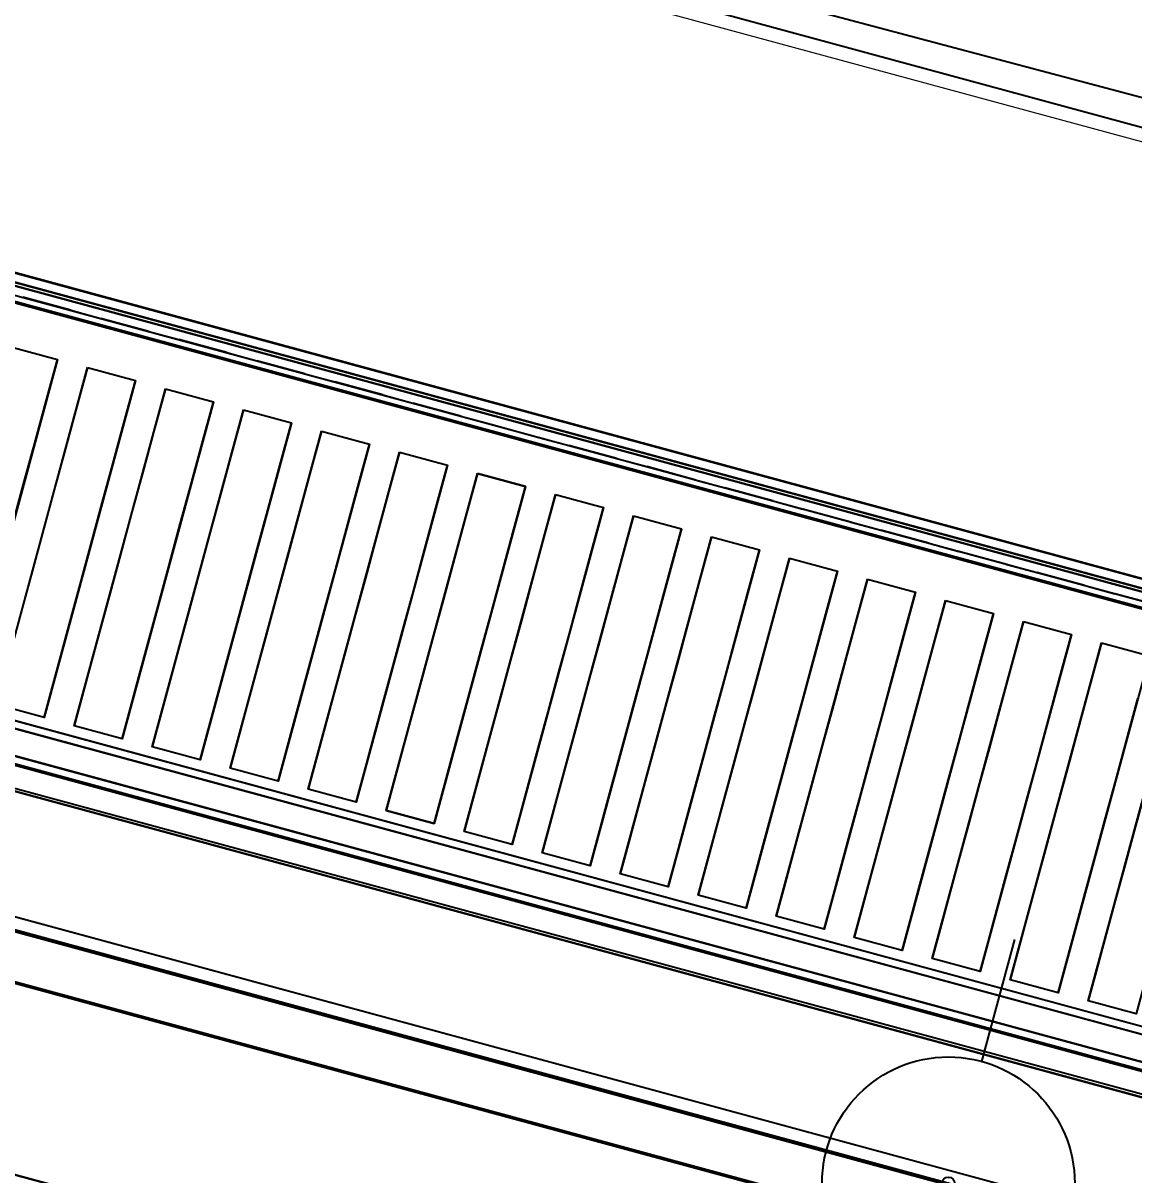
# Model space of a CAD drawing. Header units: millimetres. Extents: x 24907 to 30960, y 3978 to 9944.
# Drawn here: x 27975.01 to 27992.87, y 7210.87 to 7229.39 of the extents above; entities that cross this region are included whole.
import ezdxf

# ---------------------------------------------------------------- set-up
doc = ezdxf.new("R2010")
doc.units = ezdxf.units.MM
doc.linetypes.add('ACAD_ISO08W100', pattern=[36, 24, -3, 6, -3])
doc.linetypes.add('DASHED2', pattern=[9.525, 6.35, -3.175])
for name, color, linetype in [('200-EquipBorder-2d', 9, 'Continuous'), ('200-EquipHidden-2D', 53, 'DASHED2'), ('200-EquipInternal-2d', 252, 'Continuous'), ('200-EquipSteel-3d', 9, 'Continuous'), ('250-ele-2d', 20, 'Continuous'), ('HG-031 Müşteri Mevcut', 30, 'Continuous')]:
    doc.layers.add(name, color=color, linetype=linetype)
doc.layers.add('apn', color=100, linetype='Continuous', lineweight=20)
doc.styles.add('SIMPLEX', font='simplex')

# ---------------------------------------------------------------- blocks, each defined once
blk = doc.blocks.new('ELECTROLUX-MC7-BODY800X250')
at = {"layer": '200-EquipBorder-2d'}
blk.add_line((0, 0), (800, 0), dxfattribs=at)
at = {"layer": '200-EquipInternal-2d'}
blk.add_line((0, -80), (800, -80), dxfattribs=at)
at = {"layer": '200-EquipSteel-3d'}
for points, invisible_edges in [([(0, -0.34, 912.22), (0, 0, 910.5), (800, 0, 910.5), (800, -0.34, 912.22)], 8), ([(0, 0, 902.7), (0, -0.13, 901.81), (800, -0.13, 901.81), (800, 0, 902.7)], 2), ([(0, -0.13, 901.81), (0, -0.54, 901.01), (800, -0.54, 901.01), (800, -0.13, 901.81)], 10), ([(0, -1.32, 913.68), (0, -0.34, 912.22), (800, -0.34, 912.22), (800, -1.32, 913.68)], 10), ([(0, -0.54, 901.01), (0, -1.19, 900.39), (800, -1.19, 900.39), (800, -0.54, 901.01)], 10), ([(0, -1.19, 900.39), (0, -2, 900), (800, -2, 900), (800, -1.19, 900.39)], 8), ([(0, -2.78, 914.66), (0, -1.32, 913.68), (800, -1.32, 913.68), (800, -2.78, 914.66)], 10), ([(0, -4.5, 915), (0, -2.78, 914.66), (800, -2.78, 914.66), (800, -4.5, 915)], 2), ([(800, -655, 650), (800, -102, 724), (800, -2, 900), (800, -655, 900)], 3), ([(0, -71.6, 914.58), (0, -69.5, 915), (800, -69.5, 915), (800, -71.6, 914.58)], 8), ([(0, -73.39, 913.39), (0, -71.6, 914.58), (800, -71.6, 914.58), (800, -73.39, 913.39)], 10), ([(0, -74.58, 911.6), (0, -73.39, 913.39), (800, -73.39, 913.39), (800, -74.58, 911.6)], 10), ([(0, -75, 909.5), (0, -74.58, 911.6), (800, -74.58, 911.6), (800, -75, 909.5)], 2), ([(0, -75.45, 903.59), (0, -75, 905.7), (800, -75, 905.7), (800, -75.45, 903.59)], 8), ([(0, -76.64, 901.78), (0, -75.45, 903.59), (800, -75.45, 903.59), (800, -76.64, 901.78)], 10), ([(0, -78.4, 900.53), (0, -76.64, 901.78), (800, -76.64, 901.78), (800, -78.4, 900.53)], 10), ([(0, -80.5, 900), (0, -78.4, 900.53), (800, -78.4, 900.53), (800, -80.5, 900)], 2)]:
    blk.add_3dface(points, dxfattribs=dict(at, invisible_edges=invisible_edges))
for points in [[(0, 0, 910.5), (0, 0, 902.7), (800, 0, 902.7), (800, 0, 910.5)], [(0, -2, 724), (0, -2, 900), (800, -2, 900), (800, -2, 724)], [(0, -102, 724), (0, -2, 724), (800, -2, 724), (800, -102, 724)], [(0, -69.5, 915), (0, -4.5, 915), (800, -4.5, 915), (800, -69.5, 915)], [(0, -75, 905.7), (0, -75, 909.5), (800, -75, 909.5), (800, -75, 905.7)], [(0, -655, 650), (0, -102, 650), (800, -102, 650), (800, -655, 650)], [(0, -102, 650), (800, -102, 650), (800, -102, 724), (0, -102, 724)]]:
    blk.add_3dface(points, dxfattribs=at)
blk = doc.blocks.new('ELECTROLUX-MC-CAMINO400')
at = {"layer": '200-EquipInternal-2d'}
for points in [[(0, -0.21), (400, -0.21), (400, -75.21), (0, -75.21)], [(144, -10.37), (152, -10.37), (152, -66.52), (144, -66.52)], [(157, -10.37), (165, -10.37), (165, -66.52), (157, -66.52)], [(170, -10.37), (178, -10.37), (178, -66.52), (170, -66.52)], [(183, -10.37), (191, -10.37), (191, -66.52), (183, -66.52)], [(196, -10.37), (204, -10.37), (204, -66.52), (196, -66.52)], [(209, -10.37), (217, -10.37), (217, -66.52), (209, -66.52)], [(222, -10.37), (230, -10.37), (230, -66.52), (222, -66.52)], [(235, -10.37), (243, -10.37), (243, -66.52), (235, -66.52)], [(248, -10.37), (256, -10.37), (256, -66.52), (248, -66.52)], [(261, -10.37), (269, -10.37), (269, -66.52), (261, -66.52)], [(274, -10.37), (282, -10.37), (282, -66.52), (274, -66.52)], [(287, -10.37), (295, -10.37), (295, -66.52), (287, -66.52)], [(300, -10.37), (308, -10.37), (308, -66.52), (300, -66.52)], [(313, -10.37), (321, -10.37), (321, -66.52), (313, -66.52)], [(326, -10.37), (334, -10.37), (334, -66.52), (326, -66.52)], [(339, -10.37), (347, -10.37), (347, -66.52), (339, -66.52)]]:
    blk.add_lwpolyline(points, close=True, dxfattribs=at)
at = {"layer": '200-EquipSteel-3d'}
for points in [[(0, -0.21, 917.01), (0, -0.21, 956), (400, -0.21, 956), (400, -0.21, 917.01)], [(0, -69.44, 915), (0, -3.39, 915), (400, -3.39, 915), (400, -69.44, 915)]]:
    blk.add_3dface(points, dxfattribs=at)
for points, invisible_edges in [([(0, -0.21, 956), (0, -0.36, 956.76), (400, -0.36, 956.76), (400, -0.21, 956)], 2), ([(0, -0.25, 916.62), (0, -0.21, 917.01), (400, -0.21, 917.01), (400, -0.25, 916.62)], 8), ([(0, -0.37, 916.23), (0, -0.25, 916.62), (400, -0.25, 916.62), (400, -0.37, 916.23)], 10), ([(0, -0.36, 956.76), (0, -0.78, 957.41), (400, -0.78, 957.41), (400, -0.36, 956.76)], 10), ([(0, -0.56, 915.88), (0, -0.37, 916.23), (400, -0.37, 916.23), (400, -0.56, 915.88)], 10), ([(0, -0.82, 915.58), (0, -0.56, 915.88), (400, -0.56, 915.88), (400, -0.82, 915.58)], 10), ([(0, -0.78, 957.41), (0, -1.43, 957.84), (400, -1.43, 957.84), (400, -0.78, 957.41)], 10), ([(0, -1.41, 915.27), (0, -0.82, 915.58), (400, -0.82, 915.58), (400, -1.41, 915.27)], 10), ([(0, -2.05, 915.07), (0, -1.41, 915.27), (400, -1.41, 915.27), (400, -2.05, 915.07)], 10), ([(0, -1.43, 957.84), (0, -2.19, 958), (400, -2.19, 958), (400, -1.43, 957.84)], 8), ([(0, -2.72, 914.98), (0, -2.05, 915.07), (400, -2.05, 915.07), (400, -2.72, 914.98)], 10), ([(0, -3.39, 915), (0, -2.72, 914.98), (400, -2.72, 914.98), (400, -3.39, 915)], 2), ([(144, -10.37, 957.76), (152, -10.37, 957.76), (152, -2.19, 958), (144, -2.19, 958)], 10), ([(152, -2.19, 958), (157, -2.19, 958), (157, -10.37, 957.76), (152, -10.37, 957.76)], 14), ([(157, -10.37, 957.76), (165, -10.37, 957.76), (165, -2.19, 958), (157, -2.19, 958)], 10), ([(165, -2.19, 958), (170, -2.19, 958), (170, -10.37, 957.76), (165, -10.37, 957.76)], 14), ([(170, -10.37, 957.76), (178, -10.37, 957.76), (178, -2.19, 958), (170, -2.19, 958)], 10), ([(178, -2.19, 958), (183, -2.19, 958), (183, -10.37, 957.76), (178, -10.37, 957.76)], 14), ([(183, -10.37, 957.76), (191, -10.37, 957.76), (191, -2.19, 958), (183, -2.19, 958)], 10), ([(191, -2.19, 958), (196, -2.19, 958), (196, -10.37, 957.76), (191, -10.37, 957.76)], 14), ([(196, -10.37, 957.76), (204, -10.37, 957.76), (204, -2.19, 958), (196, -2.19, 958)], 10), ([(204, -2.19, 958), (209, -2.19, 958), (209, -10.37, 957.76), (204, -10.37, 957.76)], 14), ([(209, -10.37, 957.76), (217, -10.37, 957.76), (217, -2.19, 958), (209, -2.19, 958)], 10), ([(217, -2.19, 958), (222, -2.19, 958), (222, -10.37, 957.76), (217, -10.37, 957.76)], 14), ([(230, -10.37, 957.76), (222, -10.37, 957.76), (222, -2.19, 958), (230, -2.19, 958)], 10), ([(230, -2.19, 958), (235, -2.19, 958), (235, -10.37, 957.76), (230, -10.37, 957.76)], 14), ([(235, -10.37, 957.76), (243, -10.37, 957.76), (243, -2.19, 958), (235, -2.19, 958)], 10), ([(243, -2.19, 958), (248, -2.19, 958), (248, -10.37, 957.76), (243, -10.37, 957.76)], 14), ([(248, -10.37, 957.76), (256, -10.37, 957.76), (256, -2.19, 958), (248, -2.19, 958)], 10), ([(256, -2.19, 958), (261, -2.19, 958), (261, -10.37, 957.76), (256, -10.37, 957.76)], 14), ([(261, -10.37, 957.76), (269, -10.37, 957.76), (269, -2.19, 958), (261, -2.19, 958)], 10), ([(269, -2.19, 958), (274, -2.19, 958), (274, -10.37, 957.76), (269, -10.37, 957.76)], 14), ([(274, -10.37, 957.76), (282, -10.37, 957.76), (282, -2.19, 958), (274, -2.19, 958)], 10), ([(282, -2.19, 958), (287, -2.19, 958), (287, -10.37, 957.76), (282, -10.37, 957.76)], 14), ([(287, -10.37, 957.76), (295, -10.37, 957.76), (295, -2.19, 958), (287, -2.19, 958)], 10), ([(295, -2.19, 958), (300, -2.19, 958), (300, -10.37, 957.76), (295, -10.37, 957.76)], 14), ([(300, -10.37, 957.76), (308, -10.37, 957.76), (308, -2.19, 958), (300, -2.19, 958)], 10), ([(308, -2.19, 958), (313, -2.19, 958), (313, -10.37, 957.76), (308, -10.37, 957.76)], 14), ([(313, -10.37, 957.76), (321, -10.37, 957.76), (321, -2.19, 958), (313, -2.19, 958)], 10), ([(321, -2.19, 958), (326, -2.19, 958), (326, -10.37, 957.76), (321, -10.37, 957.76)], 14), ([(326, -10.37, 957.76), (334, -10.37, 957.76), (334, -2.19, 958), (326, -2.19, 958)], 10), ([(152, -17.47, 956.91), (152, -10.37, 957.76), (157, -10.37, 957.76), (157, -17.47, 956.91)], 10), ([(165, -17.47, 956.91), (165, -10.37, 957.76), (170, -10.37, 957.76), (170, -17.47, 956.91)], 10), ([(178, -17.47, 956.91), (178, -10.37, 957.76), (183, -10.37, 957.76), (183, -17.47, 956.91)], 10), ([(191, -17.47, 956.91), (191, -10.37, 957.76), (196, -10.37, 957.76), (196, -17.47, 956.91)], 10), ([(204, -17.47, 956.91), (204, -10.37, 957.76), (209, -10.37, 957.76), (209, -17.47, 956.91)], 10), ([(217, -17.47, 956.91), (217, -10.37, 957.76), (222, -10.37, 957.76), (222, -17.47, 956.91)], 10), ([(230, -17.47, 956.91), (230, -10.37, 957.76), (235, -10.37, 957.76), (235, -17.47, 956.91)], 10), ([(243, -17.47, 956.91), (243, -10.37, 957.76), (248, -10.37, 957.76), (248, -17.47, 956.91)], 10), ([(256, -17.47, 956.91), (256, -10.37, 957.76), (261, -10.37, 957.76), (261, -17.47, 956.91)], 10), ([(269, -17.47, 956.91), (269, -10.37, 957.76), (274, -10.37, 957.76), (274, -17.47, 956.91)], 10), ([(282, -17.47, 956.91), (282, -10.37, 957.76), (287, -10.37, 957.76), (287, -17.47, 956.91)], 10), ([(295, -17.47, 956.91), (295, -10.37, 957.76), (300, -10.37, 957.76), (300, -17.47, 956.91)], 10), ([(308, -17.47, 956.91), (308, -10.37, 957.76), (313, -10.37, 957.76), (313, -17.47, 956.91)], 10), ([(321, -17.47, 956.91), (321, -10.37, 957.76), (326, -10.37, 957.76), (326, -17.47, 956.91)], 10), ([(152, -24.48, 955.45), (152, -17.47, 956.91), (157, -17.47, 956.91), (157, -24.48, 955.45)], 10), ([(165, -24.48, 955.45), (165, -17.47, 956.91), (170, -17.47, 956.91), (170, -24.48, 955.45)], 10), ([(178, -24.48, 955.45), (178, -17.47, 956.91), (183, -17.47, 956.91), (183, -24.48, 955.45)], 10), ([(191, -24.48, 955.45), (191, -17.47, 956.91), (196, -17.47, 956.91), (196, -24.48, 955.45)], 10), ([(204, -24.48, 955.45), (204, -17.47, 956.91), (209, -17.47, 956.91), (209, -24.48, 955.45)], 10), ([(217, -24.48, 955.45), (217, -17.47, 956.91), (222, -17.47, 956.91), (222, -24.48, 955.45)], 10), ([(230, -24.48, 955.45), (230, -17.47, 956.91), (235, -17.47, 956.91), (235, -24.48, 955.45)], 10), ([(243, -24.48, 955.45), (243, -17.47, 956.91), (248, -17.47, 956.91), (248, -24.48, 955.45)], 10), ([(256, -24.48, 955.45), (256, -17.47, 956.91), (261, -17.47, 956.91), (261, -24.48, 955.45)], 10), ([(269, -24.48, 955.45), (269, -17.47, 956.91), (274, -17.47, 956.91), (274, -24.48, 955.45)], 10), ([(282, -24.48, 955.45), (282, -17.47, 956.91), (287, -17.47, 956.91), (287, -24.48, 955.45)], 10), ([(295, -24.48, 955.45), (295, -17.47, 956.91), (300, -17.47, 956.91), (300, -24.48, 955.45)], 10), ([(308, -24.48, 955.45), (308, -17.47, 956.91), (313, -17.47, 956.91), (313, -24.48, 955.45)], 10), ([(321, -24.48, 955.45), (321, -17.47, 956.91), (326, -17.47, 956.91), (326, -24.48, 955.45)], 10), ([(334, -24.48, 955.45), (334, -17.47, 956.91), (339, -17.47, 956.91), (339, -24.48, 955.45)], 10), ([(152, -31.33, 953.39), (152, -24.48, 955.45), (157, -24.48, 955.45), (157, -31.33, 953.39)], 10), ([(165, -31.33, 953.39), (165, -24.48, 955.45), (170, -24.48, 955.45), (170, -31.33, 953.39)], 10), ([(178, -31.33, 953.39), (178, -24.48, 955.45), (183, -24.48, 955.45), (183, -31.33, 953.39)], 10), ([(191, -31.33, 953.39), (191, -24.48, 955.45), (196, -24.48, 955.45), (196, -31.33, 953.39)], 10), ([(204, -31.33, 953.39), (204, -24.48, 955.45), (209, -24.48, 955.45), (209, -31.33, 953.39)], 10), ([(217, -31.33, 953.39), (217, -24.48, 955.45), (222, -24.48, 955.45), (222, -31.33, 953.39)], 10), ([(230, -31.33, 953.39), (230, -24.48, 955.45), (235, -24.48, 955.45), (235, -31.33, 953.39)], 10), ([(243, -31.33, 953.39), (243, -24.48, 955.45), (248, -24.48, 955.45), (248, -31.33, 953.39)], 10), ([(256, -31.33, 953.39), (256, -24.48, 955.45), (261, -24.48, 955.45), (261, -31.33, 953.39)], 10), ([(269, -31.33, 953.39), (269, -24.48, 955.45), (274, -24.48, 955.45), (274, -31.33, 953.39)], 10), ([(282, -31.33, 953.39), (282, -24.48, 955.45), (287, -24.48, 955.45), (287, -31.33, 953.39)], 10), ([(295, -31.33, 953.39), (295, -24.48, 955.45), (300, -24.48, 955.45), (300, -31.33, 953.39)], 10), ([(308, -31.33, 953.39), (308, -24.48, 955.45), (313, -24.48, 955.45), (313, -31.33, 953.39)], 10), ([(321, -31.33, 953.39), (321, -24.48, 955.45), (326, -24.48, 955.45), (326, -31.33, 953.39)], 10), ([(334, -31.33, 953.39), (334, -24.48, 955.45), (339, -24.48, 955.45), (339, -31.33, 953.39)], 10), ([(152, -37.98, 950.75), (152, -31.33, 953.39), (157, -31.33, 953.39), (157, -37.98, 950.75)], 10), ([(165, -37.98, 950.75), (165, -31.33, 953.39), (170, -31.33, 953.39), (170, -37.98, 950.75)], 10), ([(178, -37.98, 950.75), (178, -31.33, 953.39), (183, -31.33, 953.39), (183, -37.98, 950.75)], 10), ([(191, -37.98, 950.75), (191, -31.33, 953.39), (196, -31.33, 953.39), (196, -37.98, 950.75)], 10), ([(204, -37.98, 950.75), (204, -31.33, 953.39), (209, -31.33, 953.39), (209, -37.98, 950.75)], 10), ([(217, -37.98, 950.75), (217, -31.33, 953.39), (222, -31.33, 953.39), (222, -37.98, 950.75)], 10), ([(230, -37.98, 950.75), (230, -31.33, 953.39), (235, -31.33, 953.39), (235, -37.98, 950.75)], 10), ([(243, -37.98, 950.75), (243, -31.33, 953.39), (248, -31.33, 953.39), (248, -37.98, 950.75)], 10), ([(256, -37.98, 950.75), (256, -31.33, 953.39), (261, -31.33, 953.39), (261, -37.98, 950.75)], 10), ([(269, -37.98, 950.75), (269, -31.33, 953.39), (274, -31.33, 953.39), (274, -37.98, 950.75)], 10), ([(282, -37.98, 950.75), (282, -31.33, 953.39), (287, -31.33, 953.39), (287, -37.98, 950.75)], 10), ([(295, -37.98, 950.75), (295, -31.33, 953.39), (300, -31.33, 953.39), (300, -37.98, 950.75)], 10), ([(308, -37.98, 950.75), (308, -31.33, 953.39), (313, -31.33, 953.39), (313, -37.98, 950.75)], 10), ([(321, -37.98, 950.75), (321, -31.33, 953.39), (326, -31.33, 953.39), (326, -37.98, 950.75)], 10), ([(334, -37.98, 950.75), (334, -31.33, 953.39), (339, -31.33, 953.39), (339, -37.98, 950.75)], 10), ([(152, -44.37, 947.54), (152, -37.98, 950.75), (157, -37.98, 950.75), (157, -44.37, 947.54)], 10), ([(165, -44.37, 947.54), (165, -37.98, 950.75), (170, -37.98, 950.75), (170, -44.37, 947.54)], 10), ([(178, -44.37, 947.54), (178, -37.98, 950.75), (183, -37.98, 950.75), (183, -44.37, 947.54)], 10), ([(191, -44.37, 947.54), (191, -37.98, 950.75), (196, -37.98, 950.75), (196, -44.37, 947.54)], 10), ([(204, -44.37, 947.54), (204, -37.98, 950.75), (209, -37.98, 950.75), (209, -44.37, 947.54)], 10), ([(217, -44.37, 947.54), (217, -37.98, 950.75), (222, -37.98, 950.75), (222, -44.37, 947.54)], 10), ([(230, -44.37, 947.54), (230, -37.98, 950.75), (235, -37.98, 950.75), (235, -44.37, 947.54)], 10), ([(243, -44.37, 947.54), (243, -37.98, 950.75), (248, -37.98, 950.75), (248, -44.37, 947.54)], 10), ([(256, -44.37, 947.54), (256, -37.98, 950.75), (261, -37.98, 950.75), (261, -44.37, 947.54)], 10), ([(269, -44.37, 947.54), (269, -37.98, 950.75), (274, -37.98, 950.75), (274, -44.37, 947.54)], 10), ([(282, -44.37, 947.54), (282, -37.98, 950.75), (287, -37.98, 950.75), (287, -44.37, 947.54)], 10), ([(295, -44.37, 947.54), (295, -37.98, 950.75), (300, -37.98, 950.75), (300, -44.37, 947.54)], 10), ([(308, -44.37, 947.54), (308, -37.98, 950.75), (313, -37.98, 950.75), (313, -44.37, 947.54)], 10), ([(321, -44.37, 947.54), (321, -37.98, 950.75), (326, -37.98, 950.75), (326, -44.37, 947.54)], 10), ([(334, -44.37, 947.54), (334, -37.98, 950.75), (339, -37.98, 950.75), (339, -44.37, 947.54)], 10), ([(152, -50.47, 943.8), (152, -44.37, 947.54), (157, -44.37, 947.54), (157, -50.47, 943.8)], 10), ([(165, -50.47, 943.8), (165, -44.37, 947.54), (170, -44.37, 947.54), (170, -50.47, 943.8)], 10), ([(178, -50.47, 943.8), (178, -44.37, 947.54), (183, -44.37, 947.54), (183, -50.47, 943.8)], 10), ([(191, -50.47, 943.8), (191, -44.37, 947.54), (196, -44.37, 947.54), (196, -50.47, 943.8)], 10), ([(204, -50.47, 943.8), (204, -44.37, 947.54), (209, -44.37, 947.54), (209, -50.47, 943.8)], 10), ([(217, -50.47, 943.8), (217, -44.37, 947.54), (222, -44.37, 947.54), (222, -50.47, 943.8)], 10), ([(230, -50.47, 943.8), (230, -44.37, 947.54), (235, -44.37, 947.54), (235, -50.47, 943.8)], 10), ([(243, -50.47, 943.8), (243, -44.37, 947.54), (248, -44.37, 947.54), (248, -50.47, 943.8)], 10), ([(256, -50.47, 943.8), (256, -44.37, 947.54), (261, -44.37, 947.54), (261, -50.47, 943.8)], 10), ([(269, -50.47, 943.8), (269, -44.37, 947.54), (274, -44.37, 947.54), (274, -50.47, 943.8)], 10), ([(282, -50.47, 943.8), (282, -44.37, 947.54), (287, -44.37, 947.54), (287, -50.47, 943.8)], 10), ([(295, -50.47, 943.8), (295, -44.37, 947.54), (300, -44.37, 947.54), (300, -50.47, 943.8)], 10), ([(308, -50.47, 943.8), (308, -44.37, 947.54), (313, -44.37, 947.54), (313, -50.47, 943.8)], 10), ([(321, -50.47, 943.8), (321, -44.37, 947.54), (326, -44.37, 947.54), (326, -50.47, 943.8)], 10), ([(334, -50.47, 943.8), (334, -44.37, 947.54), (339, -44.37, 947.54), (339, -50.47, 943.8)], 10), ([(165, -56.22, 939.54), (165, -50.47, 943.8), (170, -50.47, 943.8), (170, -56.22, 939.54)], 10), ([(178, -56.22, 939.54), (178, -50.47, 943.8), (183, -50.47, 943.8), (183, -56.22, 939.54)], 10), ([(191, -56.22, 939.54), (191, -50.47, 943.8), (196, -50.47, 943.8), (196, -56.22, 939.54)], 10), ([(204, -56.22, 939.54), (204, -50.47, 943.8), (209, -50.47, 943.8), (209, -56.22, 939.54)], 10), ([(217, -56.22, 939.54), (217, -50.47, 943.8), (222, -50.47, 943.8), (222, -56.22, 939.54)], 10), ([(230, -56.22, 939.54), (230, -50.47, 943.8), (235, -50.47, 943.8), (235, -56.22, 939.54)], 10), ([(243, -56.22, 939.54), (243, -50.47, 943.8), (248, -50.47, 943.8), (248, -56.22, 939.54)], 10), ([(256, -56.22, 939.54), (256, -50.47, 943.8), (261, -50.47, 943.8), (261, -56.22, 939.54)], 10), ([(269, -56.22, 939.54), (269, -50.47, 943.8), (274, -50.47, 943.8), (274, -56.22, 939.54)], 10), ([(282, -56.22, 939.54), (282, -50.47, 943.8), (287, -50.47, 943.8), (287, -56.22, 939.54)], 10), ([(295, -56.22, 939.54), (295, -50.47, 943.8), (300, -50.47, 943.8), (300, -56.22, 939.54)], 10), ([(308, -56.22, 939.54), (308, -50.47, 943.8), (313, -50.47, 943.8), (313, -56.22, 939.54)], 10), ([(321, -56.22, 939.54), (321, -50.47, 943.8), (326, -50.47, 943.8), (326, -56.22, 939.54)], 10), ([(334, -56.22, 939.54), (334, -50.47, 943.8), (339, -50.47, 943.8), (339, -56.22, 939.54)], 10), ([(165, -61.59, 934.81), (165, -56.22, 939.54), (170, -56.22, 939.54), (170, -61.59, 934.81)], 10), ([(178, -61.59, 934.81), (178, -56.22, 939.54), (183, -56.22, 939.54), (183, -61.59, 934.81)], 10), ([(191, -61.59, 934.81), (191, -56.22, 939.54), (196, -56.22, 939.54), (196, -61.59, 934.81)], 10), ([(204, -61.59, 934.81), (204, -56.22, 939.54), (209, -56.22, 939.54), (209, -61.59, 934.81)], 10), ([(217, -61.59, 934.81), (217, -56.22, 939.54), (222, -56.22, 939.54), (222, -61.59, 934.81)], 10), ([(230, -61.59, 934.81), (230, -56.22, 939.54), (235, -56.22, 939.54), (235, -61.59, 934.81)], 10), ([(243, -61.59, 934.81), (243, -56.22, 939.54), (248, -56.22, 939.54), (248, -61.59, 934.81)], 10), ([(256, -61.59, 934.81), (256, -56.22, 939.54), (261, -56.22, 939.54), (261, -61.59, 934.81)], 10), ([(269, -61.59, 934.81), (269, -56.22, 939.54), (274, -56.22, 939.54), (274, -61.59, 934.81)], 10), ([(282, -61.59, 934.81), (282, -56.22, 939.54), (287, -56.22, 939.54), (287, -61.59, 934.81)], 10), ([(295, -61.59, 934.81), (295, -56.22, 939.54), (300, -56.22, 939.54), (300, -61.59, 934.81)], 10), ([(308, -61.59, 934.81), (308, -56.22, 939.54), (313, -56.22, 939.54), (313, -61.59, 934.81)], 10), ([(321, -61.59, 934.81), (321, -56.22, 939.54), (326, -56.22, 939.54), (326, -61.59, 934.81)], 10), ([(334, -61.59, 934.81), (334, -56.22, 939.54), (339, -56.22, 939.54), (339, -61.59, 934.81)], 10), ([(165, -66.52, 929.63), (165, -61.59, 934.81), (170, -61.59, 934.81), (170, -66.52, 929.63)], 10), ([(178, -66.52, 929.63), (178, -61.59, 934.81), (183, -61.59, 934.81), (183, -66.52, 929.63)], 10), ([(191, -66.52, 929.63), (191, -61.59, 934.81), (196, -61.59, 934.81), (196, -66.52, 929.63)], 10), ([(204, -66.52, 929.63), (204, -61.59, 934.81), (209, -61.59, 934.81), (209, -66.52, 929.63)], 10), ([(217, -66.52, 929.63), (217, -61.59, 934.81), (222, -61.59, 934.81), (222, -66.52, 929.63)], 10), ([(230, -66.52, 929.63), (230, -61.59, 934.81), (235, -61.59, 934.81), (235, -66.52, 929.63)], 10), ([(243, -66.52, 929.63), (243, -61.59, 934.81), (248, -61.59, 934.81), (248, -66.52, 929.63)], 10), ([(256, -66.52, 929.63), (256, -61.59, 934.81), (261, -61.59, 934.81), (261, -66.52, 929.63)], 10), ([(269, -66.52, 929.63), (269, -61.59, 934.81), (274, -61.59, 934.81), (274, -66.52, 929.63)], 10), ([(282, -66.52, 929.63), (282, -61.59, 934.81), (287, -61.59, 934.81), (287, -66.52, 929.63)], 10), ([(295, -66.52, 929.63), (295, -61.59, 934.81), (300, -61.59, 934.81), (300, -66.52, 929.63)], 10), ([(308, -66.52, 929.63), (308, -61.59, 934.81), (313, -61.59, 934.81), (313, -66.52, 929.63)], 10), ([(321, -66.52, 929.63), (321, -61.59, 934.81), (326, -61.59, 934.81), (326, -66.52, 929.63)], 10), ([(334, -66.52, 929.63), (334, -61.59, 934.81), (339, -61.59, 934.81), (339, -66.52, 929.63)], 10), ([(157, -71, 924.05), (165, -71, 924.05), (165, -66.52, 929.63), (157, -66.52, 929.63)], 11), ([(165, -71, 924.05), (170, -71, 924.05), (170, -66.52, 929.63), (165, -66.52, 929.63)], 15), ([(170, -71, 924.05), (178, -71, 924.05), (178, -66.52, 929.63), (170, -66.52, 929.63)], 11), ([(178, -71, 924.05), (183, -71, 924.05), (183, -66.52, 929.63), (178, -66.52, 929.63)], 15), ([(183, -71, 924.05), (191, -71, 924.05), (191, -66.52, 929.63), (183, -66.52, 929.63)], 11), ([(191, -71, 924.05), (196, -71, 924.05), (196, -66.52, 929.63), (191, -66.52, 929.63)], 15), ([(196, -71, 924.05), (204, -71, 924.05), (204, -66.52, 929.63), (196, -66.52, 929.63)], 11), ([(204, -71, 924.05), (209, -71, 924.05), (209, -66.52, 929.63), (204, -66.52, 929.63)], 15), ([(209, -71, 924.05), (217, -71, 924.05), (217, -66.52, 929.63), (209, -66.52, 929.63)], 11), ([(217, -71, 924.05), (222, -71, 924.05), (222, -66.52, 929.63), (217, -66.52, 929.63)], 15), ([(230, -71, 924.05), (222, -71, 924.05), (222, -66.52, 929.63), (230, -66.52, 929.63)], 11), ([(230, -71, 924.05), (235, -71, 924.05), (235, -66.52, 929.63), (230, -66.52, 929.63)], 15), ([(235, -71, 924.05), (243, -71, 924.05), (243, -66.52, 929.63), (235, -66.52, 929.63)], 11), ([(243, -71, 924.05), (248, -71, 924.05), (248, -66.52, 929.63), (243, -66.52, 929.63)], 15), ([(248, -71, 924.05), (256, -71, 924.05), (256, -66.52, 929.63), (248, -66.52, 929.63)], 11), ([(256, -71, 924.05), (261, -71, 924.05), (261, -66.52, 929.63), (256, -66.52, 929.63)], 15), ([(261, -71, 924.05), (269, -71, 924.05), (269, -66.52, 929.63), (261, -66.52, 929.63)], 11), ([(269, -71, 924.05), (274, -71, 924.05), (274, -66.52, 929.63), (269, -66.52, 929.63)], 15), ([(274, -71, 924.05), (282, -71, 924.05), (282, -66.52, 929.63), (274, -66.52, 929.63)], 11), ([(282, -71, 924.05), (287, -71, 924.05), (287, -66.52, 929.63), (282, -66.52, 929.63)], 15), ([(287, -71, 924.05), (295, -71, 924.05), (295, -66.52, 929.63), (287, -66.52, 929.63)], 11), ([(295, -71, 924.05), (300, -71, 924.05), (300, -66.52, 929.63), (295, -66.52, 929.63)], 15), ([(300, -71, 924.05), (308, -71, 924.05), (308, -66.52, 929.63), (300, -66.52, 929.63)], 11), ([(308, -71, 924.05), (313, -71, 924.05), (313, -66.52, 929.63), (308, -66.52, 929.63)], 15), ([(313, -71, 924.05), (321, -71, 924.05), (321, -66.52, 929.63), (313, -66.52, 929.63)], 11), ([(321, -71, 924.05), (326, -71, 924.05), (326, -66.52, 929.63), (321, -66.52, 929.63)], 15), ([(326, -71, 924.05), (334, -71, 924.05), (334, -66.52, 929.63), (326, -66.52, 929.63)], 11), ([(334, -71, 924.05), (339, -71, 924.05), (339, -66.52, 929.63), (334, -66.52, 929.63)], 15), ([(339, -71, 924.05), (347, -71, 924.05), (347, -66.52, 929.63), (339, -66.52, 929.63)], 11), ([(347, -71, 924.05), (352, -71, 924.05), (352, -66.52, 929.63), (347, -66.52, 929.63)], 15), ([(0, -70.76, 915.05), (0, -69.44, 915), (400, -69.44, 915), (400, -70.76, 915.05)], 8), ([(0, -72.06, 915.25), (0, -70.76, 915.05), (400, -70.76, 915.05), (400, -72.06, 915.25)], 10), ([(0, -74.97, 918.1), (0, -71, 924.05), (400, -71, 924.05), (400, -74.97, 918.1)], 2), ([(0, -73.33, 915.6), (0, -72.06, 915.25), (400, -72.06, 915.25), (400, -73.33, 915.6)], 10), ([(0, -74.56, 916.08), (0, -73.33, 915.6), (400, -73.33, 915.6), (400, -74.56, 916.08)], 10), ([(0, -74.96, 916.48), (0, -74.56, 916.08), (400, -74.56, 916.08), (400, -74.96, 916.48)], 10), ([(0, -75.18, 917), (0, -74.96, 916.48), (400, -74.96, 916.48), (400, -75.18, 917)], 10), ([(0, -74.97, 918.1), (0, -75.18, 917.57), (400, -75.18, 917.57), (400, -74.97, 918.1)], 2), ([(0, -75.18, 917.57), (0, -75.18, 917), (400, -75.18, 917), (400, -75.18, 917.57)], 10)]:
    blk.add_3dface(points, dxfattribs=dict(at, invisible_edges=invisible_edges))
blk = doc.blocks.new('ELECTROLUX-MC7-FRYERTOP-800')
at = {"layer": '200-EquipInternal-2d'}
for p, q in [((765, -102.31), (435, -102.31)), ((765, -110.31), (435, -110.31))]:
    blk.add_line(p, q, dxfattribs=at)
blk.add_lwpolyline([(425, -140), (425, -565, 0.414214), (465, -605), (735, -605, 0.414214), (775, -565), (775, -140, 0.414214), (735, -100), (465, -100, 0.414214)], format="xyb", close=True, dxfattribs=at)
at = {"layer": '200-EquipSteel-3d'}
for points, invisible_edges in [([(735, -100, 900), (465, -100, 900), (400, -80.5, 900), (800, -80.5, 900)], 11), ([(465, -100, 900), (466.11, -110, 890), (733.89, -110, 890), (735, -100, 900)], 5), ([(735, -110, 890), (707.5, -140, 890), (492.5, -140, 890), (465, -110, 890)], 5), ([(488.6, -140.38, 730), (711.4, -140.38, 730), (715.15, -141.52, 730), (484.85, -141.52, 730)], 5), ([(707.5, -140, 730), (492.5, -140, 730), (488.6, -140.38, 730), (711.4, -140.38, 730)], 4), ([(715.15, -141.52, 730), (484.85, -141.52, 730), (481.39, -143.37, 730), (718.61, -143.37, 730)], 5), ([(481.39, -143.37, 730), (718.61, -143.37, 730), (721.64, -145.86, 730), (478.36, -145.86, 730)], 5), ([(721.64, -145.86, 730), (478.36, -145.86, 730), (475.87, -148.89, 730), (724.13, -148.89, 730)], 5), ([(475.87, -148.89, 730), (724.13, -148.89, 730), (725.98, -152.35, 730), (474.02, -152.35, 730)], 5), ([(725.98, -152.35, 730), (474.02, -152.35, 730), (472.88, -156.1, 730), (727.12, -156.1, 730)], 5), ([(472.88, -156.1, 730), (727.12, -156.1, 730), (727.5, -160, 730), (472.5, -160, 730)], 5), ([(727.5, -500, 730), (472.5, -500, 730), (472.5, -160, 730), (727.5, -160, 730)], 5)]:
    blk.add_3dface(points, dxfattribs=dict(at, invisible_edges=invisible_edges))
blk.add_3dface([(707.5, -140, 890), (707.5, -140, 730), (492.5, -140, 730), (492.5, -140, 890)], dxfattribs=at)
blk = doc.blocks.new('E7FREH2200')
for name, p in [('ELECTROLUX-MC7-BODY800X250', (0, 0)), ('ELECTROLUX-MC-CAMINO400', (400, -1.29)), ('ELECTROLUX-MC7-FRYERTOP-800', (0, 0))]:
    blk.add_blockref(name, p)
blk = doc.blocks.new('ECON')
at = {"layer": '250-ele-2d'}
for p, q in [((0, 40.64), (0, 20.32)), ((-40.64, 0), (-20.32, 0)), ((20.32, 0), (40.64, 0)), ((0, -20.32), (0, -40.64))]:
    blk.add_line(p, q, dxfattribs=at)
for radius in [20.32, 1]:
    blk.add_circle((0, 0), radius, dxfattribs=at)
blk.add_point((0, 0), dxfattribs=at)
at = {"layer": '250-ele-2d', "style": 'SIMPLEX', "flags": 8}
blk.add_attdef('E', (50.05, -40.64), '', height=81, dxfattribs=at)
blk = doc.blocks.new('ELECTROLUX-MC7-BODY400X250')
at = {"layer": '200-EquipSteel-3d', "invisible_edges": 12}
blk.add_3dface([(0, -655, 650), (0, -655, 900), (0, -2, 900), (0, -102, 724)], dxfattribs=at)
blk = doc.blocks.new('E7WTNDN000')
blk.add_blockref('ELECTROLUX-MC7-BODY400X250', (0, 0))
blk = doc.blocks.new('ELECTROLUX-MC7-BASE1200X600')
at = {"layer": '200-EquipSteel-3d'}
for points in [[(0, -102, 650), (1200, -102, 650), (1200, -655, 650), (0, -655, 650)], [(21, -102, 650), (1179, -102, 650), (1179, -102, 245), (21, -102, 245)], [(21, -102, 200), (1179, -102, 200), (1179, -102, 245), (21, -102, 245)], [(21, -655, 245), (1179, -655, 245), (1179, -102, 245), (21, -102, 245)], [(21, -655, 200), (1179, -655, 200), (1179, -102, 200), (21, -102, 200)], [(1179, -655, 605), (21, -655, 605), (21, -102, 605), (1179, -102, 605)]]:
    blk.add_3dface(points, dxfattribs=at)
blk = doc.blocks.new('E7BAPL00S0')
at = {"layer": '200-EquipHidden-2D'}
blk.add_lwpolyline([(0, -102), (1200, -102), (1200, -655), (0, -655)], close=True, dxfattribs=at)
blk.add_blockref('ELECTROLUX-MC7-BASE1200X600', (0, 0))

msp = doc.modelspace()

# ---------------------------------------------------------------- linework, layer by layer
at = {"layer": '200-EquipBorder-2d', "linetype": 'ACAD_ISO08W100'}
msp.add_lwpolyline([(27872.193, 7146.517), (28084.788, 7089.921), (28113.086, 7196.219), (27900.491, 7252.815)], close=True, dxfattribs=at)
at = {"layer": 'apn'}
msp.add_lwpolyline([(27924.236, 7246.143), (28290.972, 7146.621)], dxfattribs=at)
at = {"layer": 'HG-031 Müşteri Mevcut'}
msp.add_lwpolyline([(27900.491, 7252.815), (27832.397, 7001.89), (28459.709, 6831.656), (28527.803, 7082.581)], close=True, dxfattribs=at)

# ---------------------------------------------------------------- block references
at = {"xscale": 0.09999999998967503, "yscale": 0.1000000000058208, "zscale": 0.1, "rotation": 344.8172531356117}
for name, p in [('E7BAPL00S0', (27922.592, 7239.564)), ('E7FREH2200', (27922.592, 7239.564)), ('E7WTNDN000', (27999.799, 7218.612))]:
    msp.add_blockref(name, p, dxfattribs=at)
msp.add_blockref('ECON', (27989.89, 7210.733), dxfattribs=at).add_auto_attribs({'E': 'E'})

doc.saveas('drawing.dxf')
